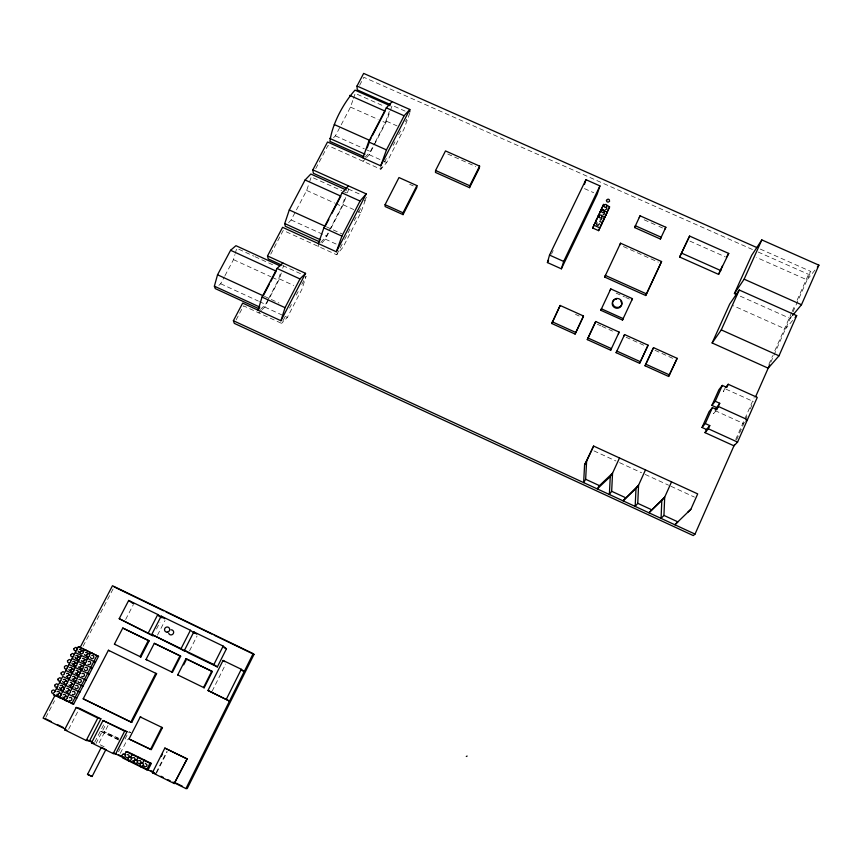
<?xml version="1.0" encoding="UTF-8"?>
<svg xmlns="http://www.w3.org/2000/svg" width="862" height="862" viewBox="0 0 862 862"><rect width="100%" height="100%" fill="white"/><g stroke="black" fill="none" stroke-linecap="round" stroke-linejoin="round"><path stroke-width="0.65" stroke-dasharray="4.31 3.23" d="M224.95 275.711L233.494 259.634L234.927 254.592M235.283 253.331L236.705 248.299L253.74 256.089M268.632 298.651L278.297 280.161L280.98 271.401M262.242 309.555L264.774 307.044L279.471 278.943L281.292 273.006M282.747 268.254L283.469 265.884M288.63 222.655L291.151 219.95L306.667 190.437L309.167 183.067M309.577 181.839L311.236 176.936L341.729 190.685M333.562 137.704L335.383 135.851L350.5 107.103L353.064 99.636M353.495 98.387L355.209 93.398L384.172 106.274M320.858 242.427L326.472 235.994L341.869 206.341L345.317 196.547M330.868 228.473L343.162 204.779L345.705 197.581M347.397 192.776L348.668 189.177L348.388 185.858M375.132 142.252L385.325 122.619L389.322 111.435M366.587 157.53L369.173 154.686L386.532 121.23L390.023 111.478M390.454 110.261L392.199 105.379L405.065 111.101M270.733 254.182L283.232 230.445L336.686 254.775L343.044 247.189L360.801 212.752L366.404 197.172L363.979 201.88M409.752 113.181L403.987 128.998L386.693 162.53L380.81 169.254L327.926 145.538L315.761 168.64M735.706 439.469L754.185 397.576M768.861 364.303L772.664 355.683M774.83 350.759L791.682 312.55M792.221 311.322L794.947 305.159M797.113 300.235L808.534 274.353L810.83 271.465L759.228 248.612M736.525 439.986L744.822 421.184M745.35 419.966L746.977 416.281M750.22 408.933L751.847 405.237M770.79 362.277L790.81 316.871M792.975 311.958L810.83 271.465M724.716 388.579L723.315 391.704L725.405 389.139M551.475 254.15L553.21 250.551M212.127 691.195L225.736 664.063M156.712 772.708L167.293 751.696M156.151 772.664L166.754 751.599M189.608 650.67L197.053 636.005M118.525 751.804L120.314 748.313M125.065 739.003L128.632 732.021L130.916 732.517L128.557 731.364M120.314 753.291L127.382 739.445M157.52 635.122L165.019 620.521M342.139 244.194L336.686 254.775L336.449 252.771M344.574 239.496L350.64 227.74M354.271 220.694L356.092 217.159M358.517 212.461L361.555 206.578M382.038 166.872L380.81 169.264L380.745 166.969M384.506 162.099L386.348 158.522M393.126 145.398L394.968 141.821M398.664 134.666L400.518 131.078M405.442 121.542L406.67 119.15M94.734 742.139L104.345 723.455M95.951 743.583L106.101 723.864M156.507 629.023L159.966 622.289M107.987 725.578L98.516 743.992L106.769 748.054M68.626 729.263L78.291 710.644M125.636 619.498L133.071 605.178M365.143 157.196L370.337 151.496L374.528 143.415M236.156 319.867L243.547 305.838L281.605 323.39L285.893 315.136M289.567 308.057L291.399 304.523M296.291 295.095L298.133 291.561M301.797 284.482L306.085 276.228L301.948 289.233L287.326 317.431L281.605 323.379M322.076 242.89L325.33 239.14L328.411 233.214M45.837 717.378L54.532 700.774M83.108 646.22L113.536 588.099M260.518 309.447L265.604 304.426L268.028 299.804M359.637 85.295L363.85 77.289L753.248 249.861M218.873 285.365L220.672 283.749L224.335 276.853M814.967 270.075L807.112 279.891L756.502 257.447M791.747 316.462L790.12 318.423L739.262 295.731M716.053 410.646L713.51 413.695L714.91 410.538L743.734 423.63M792.663 320.427L785.433 329.058L733.293 305.741M365.725 158.479L363.139 161.323L362.945 157.875M258.859 312.895L261.401 310.385M758.161 252.038L808.534 274.353M584.49 188.616L593.702 192.711M644.173 219.81L657.652 225.801M658.87 226.34L662.555 227.977M689.923 241.123L725.147 256.768M386.532 121.23L397.005 125.884M350.5 107.103L378.127 119.409M382.922 121.553L385.325 122.619M447.777 154.029L475.695 166.474M623.442 246.564L658.331 262.145M335.383 135.851L364.314 148.803M365.51 149.341L370.337 151.496M369.173 154.686L383.191 160.968M384.355 161.485L386.693 162.53M409.709 184.296L413.275 185.901M616.136 293.134L624.551 296.916M625.758 297.455L629.357 299.082M348.313 189.026L361.674 195.038M342.947 191.235L346.61 192.883M343.162 204.779L353.743 209.563M358.452 211.686L360.801 212.752M306.667 190.437L334.585 203.044M335.792 203.594L341.869 206.341M575.493 314.371L579.156 316.031M597.355 324.252L600.857 325.836M602.021 326.364L612.526 331.116M626.124 337.257L643.698 345.199M655.012 350.317L675 359.346M725.912 389.118L753.463 401.584M326.418 226.814L342.052 233.914M291.151 219.95L326.472 235.994M325.33 239.14L337.139 244.506M282.887 265.625L301.323 274.041M254.958 256.65L274.439 265.561M279.471 278.943L293.662 285.441M233.494 259.634L271.034 276.831M272.241 277.392L278.297 280.161M264.472 296.366L278.976 303.036M593.961 450.88L615.921 460.976M619.584 462.657L641.608 472.785M645.175 474.434L668.61 485.209M670.959 486.287L694.46 497.105M220.672 283.749L258.32 301.075M259.537 301.635L265.604 304.426M264.774 307.044L283.76 315.794M284.945 316.332L287.326 317.431M118.891 738.335L103.839 731.504L118.169 738.562M118.406 739.337L99.507 730.631L118.891 740.167M318.38 243.612L318.821 246.64"/><path stroke-width="1.29" d="M607.16 205.835L605.749 207.386A1.724 1.605 13.4 0 1 604.24 206.718L604.036 205.242L605.339 204.445A1.724 1.605 13.4 0 1 606.837 205.113L609.585 206.912L598.605 230.65L592.69 228.01L603.659 204.272L595.674 221.771M599.499 223.754L598.109 225.305A1.702 1.595 13.4 0 1 596.623 224.637L596.924 222.611M601.999 218.528L600.598 220.069A1.702 1.595 13.4 0 1 600.178 220.047M403.05 214.627L403.06 212.795L416.906 185.589L398.987 177.55L385.077 204.682L385.12 206.546L403.05 214.627L416.852 187.507L416.906 185.589M409.773 111.952L409.816 109.474L357.008 86.038L363.656 73.399L756.771 247.523M661.811 500.369L648.914 512.782L664.688 497.202L661.811 500.369L661.068 518.407L663.945 515.422L664.688 497.202L671.541 481.89M635.994 488.463L623.064 500.833L638.57 485.166L635.994 488.463L635.175 506.436L637.761 503.333L638.57 485.166L645.487 469.909M610.253 476.589L597.291 488.926L599.456 485.64L612.548 473.173L610.253 476.589L609.369 494.508L611.664 491.286L612.548 473.173L619.509 457.97M593.616 446.063L584.587 464.758L583.649 482.612L585.654 479.261L586.613 461.224L593.616 446.063L697.692 493.904L690.871 509.27L674.849 524.775L677.866 521.866L663.945 515.422M435.579 170.471L435.461 172.432L469.542 187.668L479.337 168.09L479.595 166.118L445.492 150.925L435.579 170.471L469.768 185.75L469.542 187.668M81.631 651.403L81.394 650.153A1.864 1.778 -44.4 0 0 79.854 649.398L79.412 649.485M65.954 681.357L65.717 680.096A1.886 1.789 -46.8 0 0 64.176 679.342L63.314 679.612M69.1 675.345L68.863 674.084A1.875 1.789 -46.3 0 0 67.322 673.33L66.471 673.599M72.246 669.343L71.999 668.082A1.875 1.789 -45.9 0 0 70.458 667.328L69.606 667.597M75.382 663.352L75.134 662.091A1.875 1.789 -45.4 0 0 73.593 661.348L72.753 661.617M78.507 657.372L78.27 656.111A1.864 1.778 -44.9 0 0 76.729 655.368L75.878 655.637M59.64 693.414L59.403 692.143A1.886 1.799 -47.7 0 0 57.862 691.389L57 691.658M62.807 687.38L62.56 686.109M259.3 308.887L215.263 288.598L214.379 286.173L217.536 274.784L230.596 250.282L235.929 245.692L279.956 265.83M547.413 262.554L549.525 255.087L585.923 179.684L599.941 185.901L597.161 194.241L561.367 268.825L547.413 262.554L548.577 260.152M258.083 310.212L262.026 297.088L277.036 268.448L282.833 262.953M584.447 184.5L585.923 179.684M561.367 268.825L563.673 261.434L599.941 185.901M734.532 444.512L695.031 534.095L693.307 535.593L234.313 323.379L233.386 320.729L242.675 303.101L280.947 320.75L285.042 307.669L299.976 278.943L305.568 273.351L267.511 255.939L282.585 227.32L336.342 251.779L366.231 193.885L312.863 169.846L327.538 141.993L380.713 165.838L409.816 109.474L404.106 115.767L386.467 149.902L380.713 165.838M551.788 323.509L560.16 305.46L583.488 315.998L582.831 317.69L575.083 334.068L551.788 323.509L560.16 305.46M319.673 241.888L285.279 226.253L284.74 223.549L289.276 209.972L305.083 179.986L310.826 174.027L346.362 190.039M363.926 156.647L329.93 141.422C332.161 123.869 343.367 103.224 355.004 90.133L390.174 105.757M595.513 221.836L596.181 219.896M318.38 243.612L323.853 227.902L342.052 192.916L348.388 185.858M597.657 217.612L598.681 214.681M600.135 212.429L601.17 209.477L607.096 212.117L606.04 215.058M362.945 157.875L368.591 141.907L386.305 107.847L392.167 101.651M367.201 147.952L369.41 141.702M336.342 251.779L341.923 236.102L360.047 201.029L366.231 193.896M598.605 230.65L609.585 206.912M601.083 225.445L602.118 222.547L599.747 221.491M603.562 220.241L604.618 217.321L602.236 216.265M65.674 696.873L65.587 695.181A1.886 1.799 -48 0 0 64.036 694.416L63.185 694.697M68.831 690.828L68.744 689.147A1.886 1.789 -47.6 0 0 67.193 688.382L66.751 688.469M71.977 684.805L71.891 683.113A1.886 1.789 -47.1 0 0 70.339 682.359M75.123 678.782L75.026 677.101A1.875 1.789 -46.7 0 0 73.486 676.347L72.634 676.627M575.083 334.068L583.488 315.998M604.661 277.068L605.318 275.409L646.522 293.899L661.574 261.531L620.543 243.213L604.661 277.068L645.724 295.504L646.522 293.899M619.832 244.959L620.543 243.213M587.291 339.606L595.717 321.526L619.153 332.118L610.695 350.209L587.291 339.606L595.717 321.526M634.594 227.546L635.348 225.747L661.197 237.244L660.357 239.011L634.594 227.546L640.046 215.802L665.852 227.266L660.357 239.011M639.27 217.633L640.046 215.802M600.782 310.266L601.407 308.801L623.172 318.617L622.483 320.05L600.782 310.266L610.77 288.91L632.471 298.672L622.483 320.05M610.124 290.429L610.77 288.91M779 355.812L796.682 315.632L739.251 290.02L729.661 304.124L712.131 342.957L768.182 368.182L779 355.812L721.278 329.898L712.131 342.957M792.555 315.492L801.488 304.717L818.9 265.162L761.836 239.916L751.686 255.314L734.424 293.565L736.838 294.642M755.64 396.649L769.701 364.734M706.463 429.491L702.024 427.466L705.299 423.554L709.782 425.591L706.463 429.491L705.051 432.659L733.95 445.826L737.57 442.098L757.267 397.404L728.207 384.269L725.416 387.717M715.385 409.493L719.727 403.276L715.255 401.25L711.893 405.388L716.322 407.392M705.051 432.659L708.348 428.791L709.782 425.591M719.727 403.276L716.893 409.633L712.421 407.607L709.081 411.68L702.024 427.466M728.207 384.269L726.795 387.426L722.334 385.411L718.908 389.71L711.893 405.388M705.299 423.554L712.421 407.607M715.255 401.25L722.334 385.411M721.278 329.898L739.251 290.02M734.424 293.565L744.143 279.18L761.836 239.916M668.621 376.457L677.166 358.333L653.568 347.666L652.653 349.25L645.056 365.779L668.621 376.457L677.166 358.333M718.585 274.385L728.735 253.45L689.589 236.069L679.644 257.027L718.585 274.385L722.475 265.841M645.056 365.779L653.568 347.666M679.644 257.027L689.589 236.069M624.594 334.575L616.125 352.666L639.604 363.311L648.105 345.199L624.594 334.575L623.786 336.202M639.604 363.311L648.105 345.199M645.724 295.504L661.574 261.531M665.001 229.066L665.852 227.266M631.771 300.159L632.471 298.672M592.69 228.01L595.168 222.805M618.366 333.745L619.153 332.118M610.695 350.209L611.449 348.625L587.97 337.99M616.125 352.666L616.901 351.103L640.466 361.781M226.264 699.384L241.285 669.268L223.053 660.443L207.968 690.484L229.497 701.108L207.968 690.484M172.831 782.114L185.933 788.579L253.159 653.611L112.48 585.718L79.983 647.75M253.159 653.611L254.01 654.42L187.216 788.601L185.933 788.579M469.768 185.75L479.595 166.118M174.221 783.526L187.14 758.851L174.221 783.526L152.402 772.751L164.847 748.076L187.14 758.851M217.343 666.919L213.884 664.548L223.172 646.091L193.821 631.911L184.468 650.293L188.466 652.933L217.343 666.919L226.447 648.795L223.172 646.091M211.761 671.196L203.572 687.477L204.165 687.79L212.321 671.552L211.761 671.196L185.966 658.687L177.734 674.914L178.402 675.258M146.68 769.788L149.956 763.29L151.335 763.441L148.07 769.906L146.68 769.788L122.9 758.064L124.419 758.248M161.291 756.383L162.476 754.045M183.681 664.861L186.612 659.085L185.966 658.687M136.422 760.672L138.071 757.429L139.515 757.612M142.37 763.603L144.019 760.359L145.419 760.521M150.451 749.541L161.636 727.431L162.455 727.647L151.303 749.681L128.998 738.993L140.247 716.947L141.131 717.195M124.548 754.821L126.208 751.578L127.705 751.793L151.335 763.441M181.063 648.644L190.427 630.262L161.183 616.147L151.766 634.454L185.125 651.306L181.063 648.644L151.766 634.454M179.996 655.788L171.754 672.004L172.443 672.36L180.664 656.197L179.996 655.788L154.309 643.332L146.012 659.484L146.777 659.883M130.485 757.741L132.134 754.498L133.61 754.703M113.191 753.593L124.656 731.148L127.005 731.666L115.648 753.916L113.191 753.593L91.491 742.882L103.009 720.513L127.005 731.666M130.808 722.184L155.774 673.319L156.604 673.718L131.735 722.421L83.194 698.813L108.418 650.26L109.409 650.745M105.918 749.509L92.094 776.49L87.547 774.421L101.296 747.322L105.66 749.477M86.232 740.48L97.794 718.078L100.886 718.833L89.454 740.997L86.232 740.48L64.575 729.791L76.19 707.454L79.498 708.316L100.886 718.833M148.383 632.816L157.8 614.509L128.686 600.448L119.204 618.679L153.037 635.757L119.204 618.679M148.372 640.444L140.064 656.596L140.851 657.006L149.126 640.908L148.372 640.444L122.781 628.042L114.43 644.129L115.292 644.571M325.814 225.111L328.831 219.325M331.838 213.528L340.889 196.148L305.083 179.986M371.069 138.103L369.852 140.452L334.305 124.559M372.298 135.754L385.109 111.123L349.681 95.37M280.947 320.739L305.568 273.34M67.753 696.625L68.798 694.61M70.899 690.581L73.001 686.561M74.046 684.557L76.147 680.538M77.192 678.534L79.282 674.537M80.328 672.532L82.407 668.535M83.452 666.531L85.543 662.544M86.577 660.551L88.657 656.564M89.702 654.57L90.736 652.588L92.417 653.342M71.837 703.694L96.9 655.583L98.537 656.327L73.626 704.179L53.272 694.578L61.31 698.123L59.456 697.617L66.827 683.534M55.383 690.548L57.495 686.529M58.541 684.525L60.652 680.506M61.698 678.502L62.754 676.498L83.011 686.152M64.855 672.5L66.945 668.503M67.99 666.498L70.091 662.512M71.137 660.518L73.227 656.532M74.261 654.538L78.431 646.586L98.537 656.327M269.418 284.072L263.255 295.806L217.536 274.784M270.646 281.723L276.185 271.153L230.596 250.282M54.974 695.462L43.1 718.132L65.641 729.252M67.872 681.53L69.973 677.521M71.018 675.517L76.244 665.518M77.289 663.524L79.379 659.538M80.425 657.544L81.459 655.551M83.334 651.974L84.584 649.582L86.286 650.357M584.587 464.758L586.613 461.224M726.354 257.307L728.735 253.45M817.327 267.123L818.9 265.162M715.762 409.515L718.315 406.455L747.451 419.675L745.964 421.259M795.076 317.55L796.682 315.632M687.714 512.308L690.871 509.27M138.523 760.693L140.226 760.51L141.099 761.965A1.907 1.832 -55.9 0 1 140.269 763.581L137.942 763.172M466.299 756.48L467.139 756.06M87.45 774.313L92.094 776.49M80.791 667.425L79.94 667.694A1.875 1.789 -45.7 0 1 78.399 666.951M85.069 667.641L85.92 667.36A1.875 1.789 -46 0 1 87.461 668.115L87.558 669.796L86.114 670.711A1.875 1.789 -46 0 1 84.573 669.957L84.293 669.138M81.944 673.631L82.795 673.362A1.875 1.789 -46.5 0 1 84.336 674.116L84.433 675.797L82.978 676.713A1.875 1.789 -46.5 0 1 81.728 676.293M60.168 685.635L61.019 685.355A1.886 1.789 -47.2 0 1 62.56 686.109M78.808 679.644L79.66 679.375A1.875 1.789 -47 0 1 81.2 680.129L81.297 681.81L79.843 682.736A1.875 1.789 -47 0 1 78.302 681.971L78.108 681.583M75.673 685.667L76.524 685.387A1.886 1.789 -47.5 0 1 78.065 686.152L78.162 687.833L76.707 688.76A1.886 1.789 -47.4 0 1 75.166 687.995L74.962 687.607M72.527 691.69L73.378 691.421A1.886 1.799 -47.9 0 1 74.919 692.175L75.016 693.867L73.561 694.794A1.886 1.799 -47.9 0 1 72.311 694.363M69.369 697.735L70.231 697.455A1.886 1.799 -48.4 0 1 71.772 698.22L71.869 699.912L70.404 700.838A1.886 1.799 -48.4 0 1 69.154 700.407M87.04 655.465L86.2 655.734A1.864 1.778 -44.7 0 1 84.659 654.98L84.465 654.592M74.628 664.419L73.776 664.688A1.875 1.789 -45.3 0 1 72.246 663.934L71.966 663.115M83.926 661.445L83.075 661.714A1.864 1.789 -45.2 0 1 81.534 660.96L81.34 660.561M88.193 661.65L89.045 661.38A1.875 1.789 -45.5 0 1 90.585 662.135L90.682 663.805L89.239 664.721A1.875 1.789 -45.5 0 1 87.989 664.3M127.059 754.616L128.697 754.907L129.214 756.103A1.907 1.821 -54.9 0 1 128.395 757.72L126.067 757.321M71.083 670.593L70.641 670.679A1.875 1.789 -45.8 0 1 69.1 669.925L68.906 669.526M76.179 670.431L76.621 670.345A1.875 1.789 -46.2 0 1 78.173 671.099L78.442 671.929M77.257 673.621L76.815 673.696A1.875 1.789 -46.2 0 1 75.263 672.942M70.975 685.646L70.522 685.732A1.886 1.789 -47.1 0 1 68.982 684.967M61.644 688.641L61.191 688.727A1.886 1.789 -47.2 0 1 59.65 687.962L59.456 687.574M67.818 691.669L67.376 691.755A1.886 1.789 -47.6 0 1 65.835 691.001M80.478 652.653L80.037 652.728A1.864 1.778 -44.4 0 1 78.507 651.984L78.226 651.166M85.564 652.48L86.006 652.394A1.864 1.778 -44.7 0 1 87.547 653.148L87.827 653.967M91.717 655.486L92.159 655.4A1.864 1.789 -45 0 1 93.699 656.154L93.796 657.825L92.353 658.74A1.864 1.789 -45 0 1 90.812 657.986L90.532 657.167M77.354 658.622L76.912 658.708A1.864 1.778 -44.9 0 1 75.673 658.277M82.44 658.449L82.881 658.374A1.875 1.789 -45.2 0 1 84.422 659.118L84.702 659.947M605.577 209.649L606.859 208.852L606.654 207.397M603.088 214.853L604.37 214.056L604.165 212.602M145.312 763.29L147.046 764.896A1.907 1.832 -56.4 0 1 146.217 766.512L144.935 766.824L143.717 765.704M173.758 782.577L174.792 783.536M156.119 773.882L152.402 772.751M140.721 766.857L142.155 766.986M128.837 760.984L130.324 761.157M91.491 742.882L94.13 743.303M64.575 729.791L66.87 730.211M128.998 738.993L150.117 749.1M65.641 700.655L67.473 701.151M76.761 698.155L56.439 688.533M83.194 698.813L131.735 722.421M79.886 692.154L59.597 682.51M132.629 760.834L134.332 760.65A1.907 1.821 -55.4 0 0 135.151 759.034L134.278 757.59L132.586 757.763A1.907 1.821 -55.4 0 0 132.242 758.086M86.125 680.161L65.9 670.496M89.239 674.192L69.046 664.505M92.342 668.222L72.182 658.514M95.445 662.264L75.306 652.545M390.206 104.507L357.234 89.864L357.008 86.038M386.305 107.847L404.106 115.767M744.143 279.18L801.488 304.717M681.68 253.159L720.912 270.636M593.681 225.122L599.629 227.773M368.591 141.907L386.467 149.902M329.607 138.351L364.992 154.201M549.525 255.087L563.673 261.434M385.077 204.682L403.06 212.795M347.106 188.487L313.326 173.262L312.863 169.846M342.052 192.916L360.047 201.029M552.337 321.838L575.719 332.441M645.94 364.26L669.591 374.97M289.276 209.972L325.211 226.275M323.853 227.902L341.923 236.102M284.74 223.549L320.492 239.808M708.348 428.791L737.57 442.098M281.669 265.065L268.244 258.923L267.511 255.939M277.036 268.448L299.976 278.943M262.026 297.088L285.042 307.669M214.379 286.173L259.85 307.12M585.654 479.261L599.456 485.64M611.664 491.286L625.51 497.676M637.761 503.333L651.65 509.754M233.386 320.729L695.031 534.095M114.15 586.914L163.586 610.781M166 611.945L211.815 634.055M214.229 635.219L254.01 654.42M158.705 616.071L162.271 617.795L157.8 614.509M224.045 647.631L226.447 648.795M240.649 669.817L244.226 671.552L241.285 669.268M184.468 650.293L213.884 664.548M149.126 640.908L122.781 628.042M180.664 656.197L154.309 643.332M186.612 659.085L212.321 671.552M114.43 644.129L140.851 657.006M146.012 659.484L172.443 672.36M177.734 674.914L204.165 687.79M108.418 650.26L156.604 673.718M78.431 646.586L96.9 655.583M140.247 716.947L162.455 727.647M164.847 748.076L186.601 758.765M62.344 698.629L73.626 704.179M76.19 707.454L97.794 718.078M103.009 720.513L124.656 731.148M126.208 751.578L149.956 763.29M45.223 718.563L51.257 721.548M57.301 724.522L63.335 727.506M89.917 740.609L92.331 741.805M118.547 754.724L123.363 757.105M151.065 770.768L153.479 771.964M176.365 783.246L182.388 786.219M87.073 739.822L92.967 742.721M113.256 752.731L154.955 773.3M160.914 776.242L163.295 777.416M167.874 779.679L170.223 780.832M128.686 600.448L133.696 603.982M161.183 616.147L164.717 618.744M223.053 660.443L224.691 661.66M190.427 630.262L194.295 633.258M193.821 631.911L196.676 634.13M75.371 657.954L75.102 657.135M62.614 681.551L62.807 681.939A1.886 1.789 -46.8 0 0 64.348 682.693M81.578 665.927L81.297 665.108A1.875 1.789 -45.7 0 0 79.757 664.354M170.988 629.831A2.586 2.5 -42.8 0 1 173.628 631.943A2.586 2.5 -42.8 0 1 171.657 634.82A2.586 2.5 -42.8 0 1 168.672 633.204M620.812 301.215A4.773 4.504 17.1 0 1 619.713 307.497A4.773 4.504 17.1 0 1 613.087 306.236A4.773 4.504 17.1 0 1 614.197 299.965M615.285 299.448A4.773 4.504 17.1 0 1 616.492 299.211M58.034 694.761A1.886 1.789 -47.7 0 1 56.784 694.33M67.495 676.681A1.875 1.789 -46.3 0 1 66.255 676.261M64.219 697.8A1.886 1.799 -48 0 1 62.678 697.035M73.669 679.709A1.875 1.789 -46.6 0 1 72.128 678.954M604.639 211.115L603.228 212.666A1.724 1.605 13.4 0 1 601.719 211.998L601.514 210.522L602.818 209.714A1.724 1.605 13.4 0 1 604.316 210.382L604.639 211.115M606.439 200.34L606.762 201.449A1.724 1.605 13.4 0 0 608.26 202.117L609.563 201.309L609.348 199.844A1.724 1.605 13.4 0 0 607.85 199.176L606.439 200.34M598.874 216.168L599.198 217.289A1.724 1.616 13.4 0 0 600.695 217.957L601.999 217.149L601.795 215.672A1.724 1.616 13.4 0 0 600.286 214.994L598.874 216.168M80.058 651.823L80.306 653.094A1.896 1.81 -44.5 0 0 81.858 653.859L83.323 652.922L83.237 651.23A1.896 1.81 -44.5 0 0 81.674 650.476L80.058 651.823M80.349 658.126L78.69 659.915A1.896 1.81 -45 0 1 77.127 659.15L77.041 657.458L78.507 656.532A1.896 1.81 -45 0 1 80.069 657.286L80.349 658.126M79.961 666.994L80.209 668.276A1.896 1.81 -45.8 0 0 81.771 669.041L83.237 668.104L83.14 666.412A1.896 1.81 -45.8 0 0 81.578 665.647L79.961 666.994M80.252 673.33L78.593 675.129A1.907 1.81 -46.3 0 1 77.03 674.364L76.933 672.662L78.399 671.724A1.907 1.81 -46.3 0 1 79.972 672.489L80.252 673.33M83.129 660.928L83.377 662.199A1.896 1.81 -45.3 0 0 84.939 662.964L86.405 662.038L86.308 660.335A1.896 1.81 -45.3 0 0 84.745 659.581L83.129 660.928M86.297 654.861L86.545 656.144A1.896 1.81 -44.8 0 0 88.107 656.898L89.573 655.971L89.476 654.28A1.896 1.81 -44.8 0 0 87.913 653.515L86.297 654.861M67.462 660.885L67.71 662.167A1.896 1.81 -45.2 0 0 69.272 662.932L70.738 661.994L70.641 660.303A1.896 1.81 -45.2 0 0 69.089 659.538L67.462 660.885M67.742 667.21L66.083 669.009A1.896 1.81 -45.6 0 1 64.521 668.244L64.434 666.541L65.9 665.604A1.896 1.81 -45.7 0 1 67.462 666.369L67.742 667.21M67.333 676.11L67.581 677.392A1.907 1.81 -46.4 0 0 69.143 678.157L70.619 677.22L70.533 675.517A1.907 1.81 -46.5 0 0 68.96 674.752L67.333 676.11M67.613 682.456L65.954 684.256A1.907 1.821 -46.9 0 1 64.391 683.491L64.294 681.788L65.771 680.851A1.907 1.821 -46.9 0 1 67.333 681.616L67.613 682.456M67.214 691.389L67.462 692.682A1.907 1.821 -47.7 0 0 69.025 693.447L70.501 692.509L70.404 690.796A1.907 1.821 -47.7 0 0 68.841 690.031L67.214 691.389M70.641 654.829L70.889 656.101A1.896 1.81 -44.7 0 0 72.451 656.866L73.916 655.939L73.82 654.247A1.896 1.81 -44.7 0 0 72.268 653.482L70.641 654.829M67.495 697.767L65.824 699.578A1.918 1.821 -48.2 0 1 64.262 698.802L64.165 697.089L65.641 696.151A1.918 1.821 -48.2 0 1 67.214 696.916L67.495 697.767M70.522 670.022L70.77 671.293A1.896 1.81 -46 0 0 72.333 672.058L73.809 671.132L73.712 669.429A1.907 1.81 -46 0 0 72.149 668.664L70.522 670.022M70.404 685.279L70.652 686.561A1.907 1.821 -47.3 0 0 72.225 687.326L73.69 686.389L73.604 684.687A1.907 1.821 -47.3 0 0 72.031 683.911L70.404 685.279M73.82 648.774L74.067 650.045A1.896 1.799 -44.2 0 0 75.619 650.81L77.084 649.883L76.998 648.192A1.896 1.799 -44.2 0 0 75.436 647.437L73.82 648.774M73.712 663.945L73.949 665.216A1.896 1.81 -45.5 0 0 75.511 665.981L76.987 665.055L76.89 663.352A1.896 1.81 -45.5 0 0 75.328 662.587L73.712 663.945M73.593 679.17L73.841 680.452A1.907 1.821 -46.8 0 0 75.403 681.217L76.88 680.28L76.783 678.577A1.907 1.821 -46.8 0 0 75.22 677.812L73.593 679.17M54.683 685.236L54.931 686.529A1.907 1.821 -47 0 0 56.493 687.294L57.969 686.357L57.883 684.654A1.907 1.821 -47.1 0 0 56.31 683.878L54.683 685.236M54.952 691.604L53.282 693.414A1.918 1.821 -47.5 0 1 51.72 692.649L51.634 690.936L53.11 689.999A1.918 1.821 -47.5 0 1 54.672 690.764L54.952 691.604M57.883 679.137L58.131 680.42A1.907 1.81 -46.6 0 0 59.693 681.185L61.17 680.247L61.083 678.545A1.907 1.81 -46.6 0 0 59.51 677.78L57.883 679.137M57.743 694.438L57.98 695.72A1.918 1.821 -47.8 0 0 59.553 696.496L61.03 695.548L60.943 693.845A1.918 1.821 -47.8 0 0 59.37 693.07L57.743 694.438M61.083 673.039L61.331 674.321A1.907 1.81 -46.1 0 0 62.894 675.086L64.359 674.159L64.273 672.457A1.907 1.81 -46.1 0 0 62.71 671.692L61.083 673.039M60.943 688.318L61.191 689.6A1.907 1.821 -47.4 0 0 62.754 690.365L64.23 689.428L64.144 687.725A1.907 1.821 -47.4 0 0 62.57 686.949L60.943 688.318M142.672 766.167L140.948 766.35L140.053 764.885A1.929 1.853 -56.2 0 1 140.894 763.236L142.607 763.053L143.501 764.519A1.929 1.853 -56.2 0 1 142.672 766.167M123.234 754.099L122.824 754.325A1.929 1.853 -54.7 0 0 121.984 755.974L122.867 757.439L124.591 757.256A1.929 1.853 -54.7 0 0 125.432 755.608L124.904 754.39L123.234 754.099M129.257 757.073L128.837 757.289A1.929 1.853 -55.2 0 0 128.007 758.937L128.891 760.403L130.615 760.219A1.929 1.853 -55.2 0 0 131.444 758.582L130.927 757.364L129.257 757.073M135.28 760.036L134.86 760.262A1.929 1.853 -55.7 0 0 134.03 761.911L134.914 763.376L136.638 763.193A1.929 1.853 -55.7 0 0 137.467 761.545L136.95 760.327L135.28 760.036M167.228 632.148A2.629 2.543 -42.4 0 0 169.297 628.107A2.629 2.543 -42.4 0 0 164.814 628.463A2.629 2.543 -42.4 0 0 167.228 632.148M613.442 305.46A4.784 4.504 17.1 0 0 621.642 304.954A4.784 4.504 17.1 0 0 616.847 298.424A4.784 4.504 17.1 0 0 613.442 305.46"/></g></svg>
